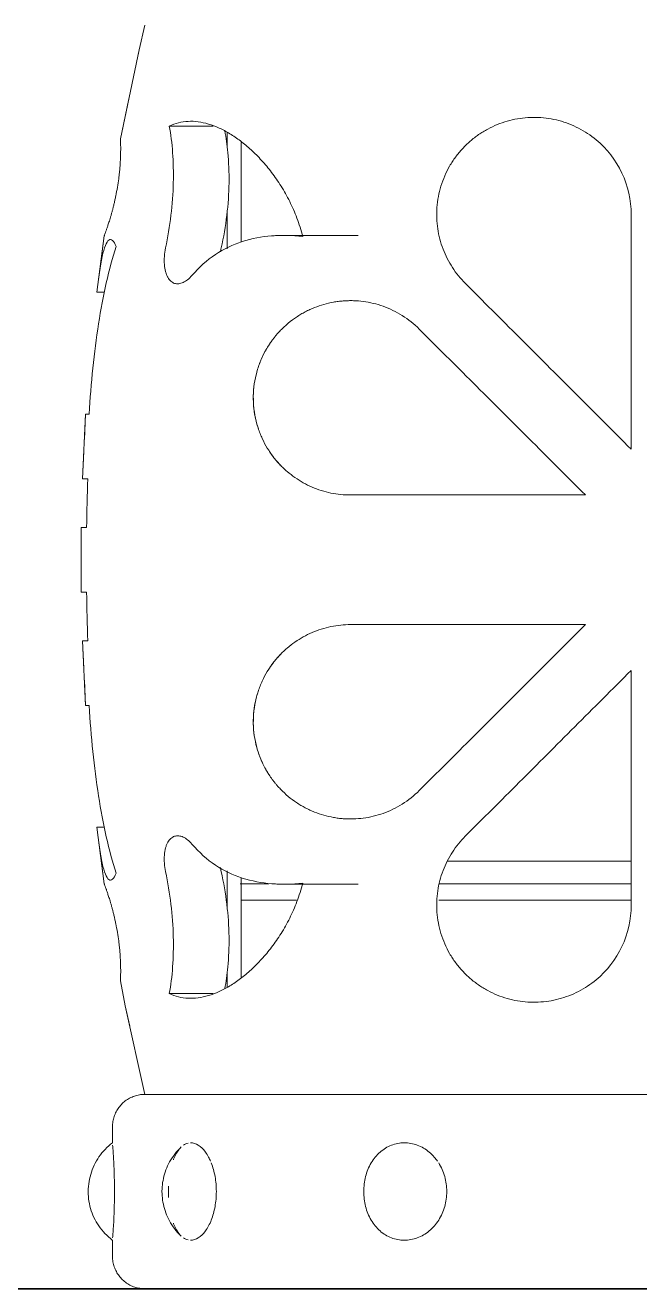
# Model space of a CAD drawing. Header units: inches. Extents: x -657 to 218, y -22 to 381.
# Drawn here: x -552 to -544.54, y 120 to 135.35 of the extents above; entities that cross this region are included whole.
import ezdxf

# ---------------------------------------------------------------- set-up
doc = ezdxf.new("R2010")
doc.units = ezdxf.units.IN
doc.header["$MEASUREMENT"] = 0
doc.layers.add('A-FLOR', color=192, linetype='Continuous', lineweight=9)
doc.layers.add('I-FURN', color=30, linetype='Continuous', lineweight=9)

# ---------------------------------------------------------------- blocks, each defined once
blk = doc.blocks.new('Blocks_Garden Porcelain Stool_F01893EN - Beige-421764-Section 2')
at = {"layer": 'I-FURN'}
for p, q in [((-550.251, 134.129), (-549.72, 134.129)), ((-551.131, 132.109), (-551.041, 132.795)), ((-548.633, 132.801), (-548.859, 132.801)), ((-547.956, 132.801), (-548.859, 132.801)), ((-551.039, 132.109), (-551.131, 132.109)), ((-551.306, 129.843), (-551.267, 130.63)), ((-551.267, 130.63), (-551.256, 130.63)), ((-551.267, 130.63), (-551.225, 130.63)), ((-551.29, 129.843), (-551.306, 129.843)), ((-551.241, 129.843), (-551.306, 129.843)), ((-548.05, 129.646), (-545.198, 129.646)), ((-551.321, 128.465), (-551.321, 129.252)), ((-551.321, 129.252), (-551.305, 129.252)), ((-551.321, 129.252), (-551.256, 129.252)), ((-551.305, 128.465), (-551.321, 128.465)), ((-551.256, 128.465), (-551.321, 128.465)), ((-545.198, 128.071), (-548.05, 128.071)), ((-551.267, 127.087), (-551.306, 127.874)), ((-551.306, 127.874), (-551.29, 127.874)), ((-551.306, 127.874), (-551.241, 127.874)), ((-551.256, 127.087), (-551.267, 127.087)), ((-551.225, 127.087), (-551.267, 127.087)), ((-551.041, 124.921), (-551.131, 125.608)), ((-551.039, 125.608), (-551.131, 125.608)), ((-548.859, 124.916), (-547.956, 124.916)), ((-548.859, 124.916), (-548.633, 124.916)), ((-550.251, 123.588), (-549.72, 123.588)), ((-550.547, 122.362), (-537.161, 122.362)), ((-550.941, 121.969), (-550.941, 121.773)), ((-550.941, 120.589), (-550.941, 120.394))]:
    blk.add_line(p, q, dxfattribs=at)
at = {"layer": 'I-FURN', "flags": 128}
for points in [[(-550.844, 133.976), (-550.618, 135.055), (-550.547, 135.354)], [(-550.547, 122.362), (-550.786, 123.438), (-550.844, 123.74)], [(-550.941, 121.969), (-550.941, 121.984), (-550.94, 122), (-550.938, 122.016), (-550.936, 122.031), (-550.933, 122.047), (-550.93, 122.062), (-550.926, 122.077), (-550.921, 122.092), (-550.916, 122.107), (-550.91, 122.122), (-550.903, 122.136), (-550.896, 122.15), (-550.889, 122.164), (-550.881, 122.178), (-550.872, 122.191), (-550.863, 122.204), (-550.853, 122.216), (-550.843, 122.228), (-550.833, 122.24), (-550.822, 122.251), (-550.81, 122.262), (-550.798, 122.272), (-550.786, 122.282), (-550.773, 122.291), (-550.76, 122.3), (-550.747, 122.308), (-550.733, 122.316), (-550.719, 122.323), (-550.704, 122.329), (-550.69, 122.335), (-550.675, 122.341), (-550.66, 122.346), (-550.645, 122.35), (-550.63, 122.353), (-550.614, 122.356), (-550.599, 122.359), (-550.583, 122.361), (-550.567, 122.362), (-550.551, 122.362), (-550.547, 122.362)], [(-550.547, 122.362), (-550.542, 122.362), (-550.526, 122.362), (-550.499, 122.362), (-550.462, 122.362), (-550.414, 122.362)], [(-544.317, 122.362), (-544.584, 122.362), (-544.849, 122.362), (-545.113, 122.362), (-545.375, 122.362), (-545.634, 122.362), (-545.891, 122.362), (-546.144, 122.362), (-546.394, 122.362), (-546.64, 122.362), (-546.881, 122.362), (-547.117, 122.362), (-547.348, 122.362), (-547.574, 122.362), (-547.793, 122.362), (-548.006, 122.362), (-548.213, 122.362), (-548.413, 122.362), (-548.605, 122.362), (-548.79, 122.362), (-548.966, 122.362), (-549.135, 122.362), (-549.295, 122.362), (-549.447, 122.362), (-549.589, 122.362), (-549.723, 122.362), (-549.847, 122.362), (-549.961, 122.362), (-550.066, 122.362), (-550.161, 122.362), (-550.245, 122.362), (-550.32, 122.362), (-550.384, 122.362), (-550.437, 122.362), (-550.48, 122.362), (-550.513, 122.362), (-550.535, 122.362), (-550.546, 122.362), (-550.547, 122.362)], [(-550.941, 121.773), (-550.964, 121.755), (-550.987, 121.736), (-551.009, 121.715), (-551.03, 121.694), (-551.05, 121.673), (-551.069, 121.65), (-551.087, 121.627), (-551.105, 121.603), (-551.121, 121.578), (-551.136, 121.553), (-551.151, 121.527), (-551.164, 121.5), (-551.176, 121.473), (-551.187, 121.446), (-551.197, 121.418), (-551.206, 121.39), (-551.214, 121.361), (-551.221, 121.332), (-551.226, 121.303), (-551.23, 121.274), (-551.234, 121.244), (-551.235, 121.215), (-551.236, 121.185), (-551.236, 121.181)], [(-550.106, 121.723), (-550.127, 121.702), (-550.148, 121.681), (-550.167, 121.659), (-550.185, 121.636), (-550.202, 121.613), (-550.218, 121.59), (-550.233, 121.566), (-550.247, 121.542), (-550.26, 121.517), (-550.272, 121.493), (-550.282, 121.468), (-550.292, 121.443), (-550.301, 121.417), (-550.309, 121.392), (-550.316, 121.366), (-550.322, 121.341), (-550.327, 121.315), (-550.332, 121.289), (-550.335, 121.263), (-550.337, 121.238), (-550.339, 121.212), (-550.34, 121.186), (-550.34, 121.181)], [(-551.236, 121.181), (-551.236, 121.151), (-551.234, 121.122), (-551.231, 121.092), (-551.227, 121.063), (-551.221, 121.034), (-551.215, 121.005), (-551.207, 120.976), (-551.199, 120.948), (-551.189, 120.92), (-551.178, 120.893), (-551.166, 120.865), (-551.152, 120.839), (-551.138, 120.813), (-551.123, 120.788), (-551.107, 120.763), (-551.09, 120.739), (-551.071, 120.715), (-551.052, 120.693), (-551.032, 120.671), (-551.011, 120.65), (-550.99, 120.629), (-550.967, 120.61), (-550.944, 120.592), (-550.941, 120.589)], [(-550.34, 121.181), (-550.339, 121.155), (-550.338, 121.129), (-550.335, 121.103), (-550.332, 121.077), (-550.328, 121.052), (-550.323, 121.026), (-550.317, 121), (-550.311, 120.975), (-550.303, 120.949), (-550.294, 120.924), (-550.284, 120.899), (-550.274, 120.874), (-550.262, 120.849), (-550.249, 120.825), (-550.235, 120.801), (-550.221, 120.777), (-550.205, 120.753), (-550.188, 120.73), (-550.17, 120.707), (-550.151, 120.685), (-550.131, 120.664), (-550.11, 120.643), (-550.106, 120.639)], [(-550.547, 120), (-550.563, 120), (-550.579, 120.001), (-550.594, 120.003), (-550.61, 120.005), (-550.625, 120.008), (-550.641, 120.011), (-550.656, 120.015), (-550.671, 120.02), (-550.686, 120.025), (-550.701, 120.031), (-550.715, 120.037), (-550.729, 120.044), (-550.743, 120.052), (-550.756, 120.06), (-550.77, 120.069), (-550.782, 120.078), (-550.795, 120.088), (-550.807, 120.098), (-550.818, 120.108), (-550.83, 120.119), (-550.84, 120.131), (-550.851, 120.143), (-550.86, 120.155), (-550.87, 120.168), (-550.879, 120.181), (-550.887, 120.194), (-550.894, 120.208), (-550.902, 120.222), (-550.908, 120.236), (-550.914, 120.251), (-550.92, 120.266), (-550.924, 120.281), (-550.929, 120.296), (-550.932, 120.311), (-550.935, 120.327), (-550.938, 120.342), (-550.939, 120.358), (-550.94, 120.374), (-550.941, 120.389), (-550.941, 120.394)]]:
    blk.add_lwpolyline(points, dxfattribs=at)
at = {"layer": 'I-FURN'}
for start, end in [(177.9352, 179.1743), (180.8257, 182.0648)]:
    blk.add_arc((-523.941, 128.858), 27.317, start, end, dxfattribs=at)
for points, knots in [([(-546.658, 132.219), (-546.716, 132.277), (-546.82, 132.405), (-546.916, 132.593), (-546.968, 132.755), (-547.002, 132.924), (-547.01, 133.141), (-546.97, 133.359), (-546.908, 133.526), (-546.849, 133.644), (-546.777, 133.754), (-546.693, 133.856), (-546.615, 133.932), (-546.547, 133.987), (-546.495, 134.026), (-546.441, 134.061), (-546.366, 134.104), (-546.269, 134.15), (-546.148, 134.192), (-546.024, 134.22), (-545.897, 134.235), (-545.77, 134.236), (-545.643, 134.224), (-545.519, 134.198), (-545.397, 134.158), (-545.242, 134.088), (-544.991, 133.923), (-544.72, 133.576), (-544.642, 133.229), (-544.642, 133.054)], [-1, -1, -1, -1, -0.944444, -0.888889, -0.861111, -0.833333, -0.777778, -0.722222, -0.694444, -0.666667, -0.638889, -0.611111, -0.583333, -0.569444, -0.555556, -0.541667, -0.527778, -0.5, -0.472222, -0.444444, -0.416667, -0.388889, -0.361111, -0.333333, -0.305556, -0.277778, -0.222222, -0.111111, 0, 0, 0, 0]), ([(-550.251, 134.129), (-550.178, 134.164), (-550.026, 134.202), (-549.818, 134.174), (-549.647, 134.109), (-549.517, 134.04), (-549.408, 133.966), (-549.321, 133.897), (-549.257, 133.84), (-549.193, 133.779), (-549.13, 133.713), (-549.068, 133.642), (-549.008, 133.566), (-548.95, 133.485), (-548.893, 133.4), (-548.839, 133.31), (-548.772, 133.184), (-548.699, 133.013), (-548.651, 132.865), (-548.629, 132.789)], [-1, -1, -1, -1, -0.857143, -0.714286, -0.642857, -0.571429, -0.5, -0.464286, -0.428571, -0.392857, -0.357143, -0.321429, -0.285714, -0.25, -0.214286, -0.178571, -0.142857, -0.071429, 0, 0, 0, 0]), ([(-549.578, 134.07), (-549.561, 133.988), (-549.534, 133.79), (-549.518, 133.443), (-549.546, 133.045), (-549.592, 132.779), (-549.621, 132.648)], [-0.9508543, -0.9508543, -0.9508543, -0.9508543, -0.75, -0.5, -0.25, 0, 0, 0, 0]), ([(-550.844, 133.976), (-550.844, 133.976), (-550.844, 133.969), (-550.843, 133.947), (-550.842, 133.927), (-550.842, 133.906), (-550.842, 133.889), (-550.841, 133.87), (-550.841, 133.848), (-550.842, 133.824), (-550.842, 133.798), (-550.842, 133.774), (-550.843, 133.754), (-550.844, 133.738), (-550.845, 133.721), (-550.846, 133.697), (-550.848, 133.666), (-550.85, 133.632), (-550.852, 133.604), (-550.855, 133.583), (-550.857, 133.56), (-550.86, 133.53), (-550.867, 133.474), (-550.875, 133.422), (-550.881, 133.386)], [0, 0, 0, 0, 0.166667, 0.25, 0.333333, 0.375, 0.416667, 0.458333, 0.5, 0.541667, 0.583333, 0.625, 0.645833, 0.666667, 0.6875, 0.708333, 0.75, 0.791667, 0.8125, 0.833333, 0.854167, 0.875, 0.916667, 1, 1, 1, 1]), ([(-550.842, 133.921), (-550.843, 133.931), (-550.843, 133.947), (-550.844, 133.969), (-550.844, 133.976), (-550.844, 133.976)], [0.6666667, 0.6666667, 0.6666667, 0.6666667, 0.75, 0.8333333, 1, 1, 1, 1]), ([(-550.881, 133.386), (-550.887, 133.35), (-550.897, 133.298), (-550.909, 133.242), (-550.916, 133.212), (-550.921, 133.189), (-550.926, 133.168), (-550.933, 133.14), (-550.941, 133.107), (-550.95, 133.076), (-550.957, 133.052), (-550.961, 133.035), (-550.966, 133.019), (-550.972, 132.999), (-550.979, 132.975), (-550.988, 132.949), (-550.996, 132.925), (-551.003, 132.903), (-551.009, 132.884), (-551.016, 132.866), (-551.026, 132.835), (-551.038, 132.805), (-551.041, 132.795), (-551.041, 132.795)], [0, 0, 0, 0, 0.083333, 0.125, 0.145833, 0.166667, 0.1875, 0.208333, 0.25, 0.291667, 0.3125, 0.333333, 0.354167, 0.375, 0.416667, 0.458333, 0.5, 0.541667, 0.583333, 0.625, 0.666667, 0.833333, 1, 1, 1, 1]), ([(-551.041, 132.795), (-551.041, 132.795), (-551.038, 132.805), (-551.026, 132.835), (-551.016, 132.866), (-551.009, 132.884), (-551.003, 132.903), (-550.996, 132.925), (-550.988, 132.949), (-550.979, 132.975), (-550.972, 132.999), (-550.966, 133.019), (-550.963, 133.03), (-550.961, 133.036)], [0, 0, 0, 0, 0.1666667, 0.3333333, 0.375, 0.4166667, 0.4583333, 0.5, 0.5416667, 0.5833333, 0.625, 0.6458333, 0.6666667, 0.6666667, 0.6666667, 0.6666667]), ([(-551.131, 132.109), (-551.111, 132.283), (-551.068, 132.585), (-551.002, 132.757), (-550.941, 132.751), (-550.911, 132.701), (-550.896, 132.665)], [-1, -1, -1, -1, -0.666667, -0.333333, -0.166667, 0, 0, 0, 0]), ([(-549.976, 132.314), (-549.993, 132.294), (-550.028, 132.259), (-550.074, 132.231), (-550.11, 132.218), (-550.136, 132.212), (-550.162, 132.212), (-550.187, 132.217), (-550.21, 132.227), (-550.232, 132.243), (-550.252, 132.264), (-550.27, 132.29), (-550.285, 132.323), (-550.301, 132.372), (-550.313, 132.445), (-550.313, 132.546), (-550.303, 132.614), (-550.296, 132.648)], [-1, -1, -1, -1, -0.9, -0.8, -0.75, -0.7, -0.65, -0.6, -0.55, -0.5, -0.45, -0.4, -0.35, -0.3, -0.2, -0.1, 0, 0, 0, 0]), ([(-548.05, 129.646), (-548.13, 129.646), (-548.25, 129.658), (-548.406, 129.698), (-548.518, 129.74), (-548.625, 129.793), (-548.726, 129.856), (-548.805, 129.917), (-548.857, 129.964), (-548.887, 129.993), (-548.908, 130.015), (-548.929, 130.038), (-548.957, 130.07), (-549.003, 130.127), (-549.063, 130.215), (-549.114, 130.311), (-549.149, 130.393), (-549.169, 130.447), (-549.182, 130.491), (-549.195, 130.536), (-549.214, 130.617), (-549.231, 130.739), (-549.233, 130.888), (-549.216, 131.034), (-549.182, 131.174), (-549.131, 131.31), (-549.076, 131.415), (-549.032, 131.483), (-549.006, 131.52), (-548.986, 131.547), (-548.965, 131.574), (-548.937, 131.607), (-548.885, 131.664), (-548.807, 131.736), (-548.724, 131.798), (-548.654, 131.842), (-548.6, 131.873), (-548.545, 131.9), (-548.47, 131.932), (-548.375, 131.964), (-548.278, 131.987), (-548.199, 131.999), (-548.138, 132.005), (-548.077, 132.008), (-547.996, 132.008), (-547.895, 132), (-547.774, 131.977), (-547.653, 131.942), (-547.535, 131.892), (-547.383, 131.808), (-547.278, 131.725), (-547.215, 131.662)], [-1, -1, -1, -1, -0.944444, -0.916667, -0.888889, -0.861111, -0.833333, -0.805556, -0.791667, -0.784722, -0.777778, -0.770833, -0.763889, -0.75, -0.722222, -0.694444, -0.680556, -0.666667, -0.659722, -0.652778, -0.638889, -0.611111, -0.583333, -0.555556, -0.527778, -0.5, -0.472222, -0.458333, -0.451389, -0.444444, -0.4375, -0.430556, -0.416667, -0.388889, -0.361111, -0.347222, -0.333333, -0.319444, -0.305556, -0.277778, -0.25, -0.236111, -0.222222, -0.208333, -0.194444, -0.166667, -0.138889, -0.111111, -0.083333, -0.055556, 0, 0, 0, 0]), ([(-549.213, 131.032), (-549.204, 131.081), (-549.181, 131.176), (-549.129, 131.315), (-549.072, 131.422), (-549.028, 131.49), (-549.001, 131.528), (-548.987, 131.546), (-548.98, 131.555)], [-0.5555556, -0.5555556, -0.5555556, -0.5555556, -0.5277778, -0.5, -0.4722222, -0.4583333, -0.4513889, -0.4444444, -0.4444444, -0.4444444, -0.4444444]), ([(-548.98, 131.555), (-548.987, 131.546), (-549.001, 131.528), (-549.028, 131.49), (-549.072, 131.422), (-549.129, 131.315), (-549.181, 131.176), (-549.204, 131.081), (-549.213, 131.032)], [-0.5555556, -0.5555556, -0.5555556, -0.5555556, -0.5486111, -0.5416667, -0.5277778, -0.5, -0.4722222, -0.4444444, -0.4444444, -0.4444444, -0.4444444]), ([(-549.169, 130.448), (-549.172, 130.457), (-549.178, 130.476), (-549.191, 130.52), (-549.211, 130.603), (-549.23, 130.729), (-549.233, 130.884), (-549.222, 130.983), (-549.213, 131.032)], [-0.6650369, -0.6650369, -0.6650369, -0.6650369, -0.6597222, -0.6527778, -0.6388889, -0.6111111, -0.5833333, -0.5555556, -0.5555556, -0.5555556, -0.5555556]), ([(-549.213, 131.032), (-549.222, 130.983), (-549.233, 130.884), (-549.23, 130.729), (-549.211, 130.603), (-549.191, 130.52), (-549.178, 130.476), (-549.172, 130.457), (-549.169, 130.448)], [-0.4444444, -0.4444444, -0.4444444, -0.4444444, -0.4166667, -0.3888889, -0.3611111, -0.3472222, -0.3402778, -0.3349631, -0.3349631, -0.3349631, -0.3349631]), ([(-548.903, 130.01), (-548.909, 130.016), (-548.921, 130.03), (-548.947, 130.059), (-548.987, 130.106), (-549.018, 130.149), (-549.035, 130.175)], [-0.77633255, -0.77633255, -0.77633255, -0.77633255, -0.77083333, -0.76388889, -0.75, -0.72901087, -0.72901087, -0.72901087, -0.72901087]), ([(-549.035, 130.175), (-549.018, 130.149), (-548.987, 130.106), (-548.947, 130.059), (-548.921, 130.03), (-548.909, 130.016), (-548.903, 130.01)], [-0.27098913, -0.27098913, -0.27098913, -0.27098913, -0.25, -0.23611111, -0.22916667, -0.22366745, -0.22366745, -0.22366745, -0.22366745]), ([(-547.215, 126.055), (-547.278, 125.991), (-547.383, 125.908), (-547.535, 125.824), (-547.653, 125.775), (-547.774, 125.739), (-547.895, 125.717), (-547.996, 125.709), (-548.077, 125.708), (-548.138, 125.711), (-548.199, 125.718), (-548.278, 125.73), (-548.375, 125.752), (-548.47, 125.785), (-548.545, 125.817), (-548.6, 125.844), (-548.654, 125.874), (-548.724, 125.918), (-548.808, 125.981), (-548.885, 126.053), (-548.937, 126.109), (-548.965, 126.143), (-548.986, 126.169), (-549.006, 126.197), (-549.033, 126.234), (-549.076, 126.302), (-549.131, 126.408), (-549.182, 126.544), (-549.216, 126.684), (-549.233, 126.829), (-549.231, 126.978), (-549.214, 127.1), (-549.195, 127.181), (-549.182, 127.226), (-549.172, 127.259), (-549.161, 127.292), (-549.145, 127.334), (-549.114, 127.406), (-549.063, 127.502), (-549.003, 127.59), (-548.957, 127.647), (-548.929, 127.678), (-548.908, 127.701), (-548.887, 127.724), (-548.857, 127.752), (-548.805, 127.8), (-548.726, 127.861), (-548.625, 127.923), (-548.518, 127.976), (-548.406, 128.018), (-548.25, 128.059), (-548.13, 128.071), (-548.05, 128.071)], [-1, -1, -1, -1, -0.944444, -0.916667, -0.888889, -0.861111, -0.833333, -0.805556, -0.791667, -0.777778, -0.763889, -0.75, -0.722222, -0.694444, -0.680556, -0.666667, -0.652778, -0.638889, -0.611111, -0.583333, -0.569444, -0.5625, -0.555556, -0.548611, -0.541667, -0.527778, -0.5, -0.472222, -0.444444, -0.416667, -0.388889, -0.361111, -0.347222, -0.340278, -0.333333, -0.326389, -0.319444, -0.305556, -0.277778, -0.25, -0.236111, -0.229167, -0.222222, -0.215278, -0.208333, -0.194444, -0.166667, -0.138889, -0.111111, -0.083333, -0.055556, 0, 0, 0, 0]), ([(-549.035, 127.542), (-549.017, 127.568), (-548.987, 127.61), (-548.947, 127.658), (-548.921, 127.687), (-548.909, 127.7), (-548.903, 127.706)], [-0.27080141, -0.27080141, -0.27080141, -0.27080141, -0.25, -0.23611111, -0.22916667, -0.22366593, -0.22366593, -0.22366593, -0.22366593]), ([(-548.903, 127.706), (-548.909, 127.7), (-548.921, 127.687), (-548.947, 127.658), (-548.987, 127.61), (-549.017, 127.568), (-549.035, 127.542)], [-0.77633407, -0.77633407, -0.77633407, -0.77633407, -0.77083333, -0.76388889, -0.75, -0.72919859, -0.72919859, -0.72919859, -0.72919859]), ([(-549.213, 126.686), (-549.222, 126.734), (-549.233, 126.834), (-549.23, 126.989), (-549.211, 127.114), (-549.191, 127.198), (-549.178, 127.241), (-549.171, 127.26), (-549.169, 127.269)], [-0.4444444, -0.4444444, -0.4444444, -0.4444444, -0.4166667, -0.3888889, -0.3611111, -0.3472222, -0.3402778, -0.3349723, -0.3349723, -0.3349723, -0.3349723]), ([(-549.169, 127.269), (-549.171, 127.26), (-549.178, 127.241), (-549.191, 127.198), (-549.211, 127.114), (-549.23, 126.989), (-549.233, 126.834), (-549.222, 126.734), (-549.213, 126.686)], [-0.6650277, -0.6650277, -0.6650277, -0.6650277, -0.6597222, -0.6527778, -0.6388889, -0.6111111, -0.5833333, -0.5555556, -0.5555556, -0.5555556, -0.5555556]), ([(-548.98, 126.162), (-548.987, 126.171), (-549.001, 126.189), (-549.028, 126.227), (-549.072, 126.295), (-549.129, 126.402), (-549.182, 126.541), (-549.205, 126.637), (-549.213, 126.686)], [-0.5555556, -0.5555556, -0.5555556, -0.5555556, -0.5486111, -0.5416667, -0.5277778, -0.5, -0.4722222, -0.4444444, -0.4444444, -0.4444444, -0.4444444]), ([(-549.213, 126.686), (-549.205, 126.637), (-549.182, 126.541), (-549.129, 126.402), (-549.072, 126.295), (-549.028, 126.227), (-549.001, 126.189), (-548.987, 126.171), (-548.98, 126.162)], [-0.5555556, -0.5555556, -0.5555556, -0.5555556, -0.5277778, -0.5, -0.4722222, -0.4583333, -0.4513889, -0.4444444, -0.4444444, -0.4444444, -0.4444444]), ([(-550.896, 125.052), (-550.911, 125.016), (-550.941, 124.965), (-551.002, 124.959), (-551.055, 125.097), (-551.1, 125.358), (-551.121, 125.521), (-551.131, 125.608)], [-1, -1, -1, -1, -0.833333, -0.666667, -0.333333, -0.166667, 0, 0, 0, 0]), ([(-550.296, 125.069), (-550.303, 125.103), (-550.313, 125.171), (-550.313, 125.271), (-550.301, 125.345), (-550.285, 125.394), (-550.27, 125.426), (-550.252, 125.453), (-550.232, 125.474), (-550.21, 125.489), (-550.187, 125.5), (-550.162, 125.504), (-550.136, 125.504), (-550.11, 125.499), (-550.074, 125.486), (-550.028, 125.457), (-549.993, 125.423), (-549.976, 125.403)], [-1, -1, -1, -1, -0.9, -0.8, -0.7, -0.65, -0.6, -0.55, -0.5, -0.45, -0.4, -0.35, -0.3, -0.25, -0.2, -0.1, 0, 0, 0, 0]), ([(-544.642, 124.663), (-544.642, 124.488), (-544.72, 124.141), (-544.991, 123.794), (-545.242, 123.628), (-545.397, 123.559), (-545.519, 123.519), (-545.643, 123.493), (-545.77, 123.481), (-545.897, 123.482), (-546.023, 123.496), (-546.148, 123.525), (-546.269, 123.567), (-546.366, 123.612), (-546.441, 123.655), (-546.495, 123.691), (-546.547, 123.729), (-546.614, 123.784), (-546.693, 123.86), (-546.777, 123.962), (-546.849, 124.072), (-546.908, 124.191), (-546.97, 124.357), (-547.01, 124.575), (-547.002, 124.793), (-546.968, 124.961), (-546.916, 125.123), (-546.82, 125.311), (-546.716, 125.44), (-546.658, 125.498)], [-1, -1, -1, -1, -0.888889, -0.777778, -0.722222, -0.694444, -0.666667, -0.638889, -0.611111, -0.583333, -0.555556, -0.527778, -0.5, -0.472222, -0.458333, -0.444444, -0.430556, -0.416667, -0.388889, -0.361111, -0.333333, -0.305556, -0.277778, -0.222222, -0.166667, -0.138889, -0.111111, -0.055556, 0, 0, 0, 0]), ([(-549.621, 125.069), (-549.592, 124.938), (-549.546, 124.672), (-549.518, 124.274), (-549.534, 123.927), (-549.561, 123.729), (-549.578, 123.647)], [-1, -1, -1, -1, -0.75, -0.5, -0.25, -0.0491457, -0.0491457, -0.0491457, -0.0491457]), ([(-550.961, 124.681), (-550.963, 124.687), (-550.966, 124.697), (-550.972, 124.718), (-550.979, 124.741), (-550.988, 124.767), (-550.996, 124.791), (-551.003, 124.813), (-551.009, 124.833), (-551.016, 124.85), (-551.026, 124.881), (-551.038, 124.912), (-551.041, 124.921), (-551.041, 124.921)], [0.3333333, 0.3333333, 0.3333333, 0.3333333, 0.3541667, 0.375, 0.4166667, 0.4583333, 0.5, 0.5416667, 0.5833333, 0.625, 0.6666667, 0.8333333, 1, 1, 1, 1]), ([(-551.041, 124.921), (-551.041, 124.921), (-551.038, 124.912), (-551.026, 124.881), (-551.016, 124.85), (-551.009, 124.833), (-551.003, 124.813), (-550.996, 124.791), (-550.988, 124.767), (-550.979, 124.741), (-550.972, 124.718), (-550.966, 124.697), (-550.961, 124.681), (-550.957, 124.664), (-550.95, 124.641), (-550.941, 124.61), (-550.933, 124.577), (-550.926, 124.549), (-550.921, 124.527), (-550.916, 124.505), (-550.909, 124.474), (-550.897, 124.419), (-550.887, 124.367), (-550.881, 124.331)], [0, 0, 0, 0, 0.166667, 0.333333, 0.375, 0.416667, 0.458333, 0.5, 0.541667, 0.583333, 0.625, 0.645833, 0.666667, 0.6875, 0.708333, 0.75, 0.791667, 0.8125, 0.833333, 0.854167, 0.875, 0.916667, 1, 1, 1, 1]), ([(-548.629, 124.928), (-548.651, 124.851), (-548.699, 124.703), (-548.772, 124.533), (-548.839, 124.406), (-548.893, 124.316), (-548.95, 124.231), (-549.008, 124.15), (-549.068, 124.075), (-549.13, 124.004), (-549.193, 123.938), (-549.257, 123.876), (-549.321, 123.82), (-549.408, 123.751), (-549.517, 123.677), (-549.647, 123.608), (-549.818, 123.543), (-550.026, 123.515), (-550.178, 123.553), (-550.251, 123.588)], [-1, -1, -1, -1, -0.928571, -0.857143, -0.821429, -0.785714, -0.75, -0.714286, -0.678571, -0.642857, -0.607143, -0.571429, -0.535714, -0.5, -0.428571, -0.357143, -0.285714, -0.142857, 0, 0, 0, 0]), ([(-550.881, 124.331), (-550.875, 124.294), (-550.867, 124.243), (-550.86, 124.187), (-550.857, 124.156), (-550.855, 124.134), (-550.852, 124.112), (-550.85, 124.084), (-550.848, 124.051), (-550.846, 124.019), (-550.845, 123.996), (-550.844, 123.979), (-550.843, 123.963), (-550.842, 123.942), (-550.842, 123.918), (-550.842, 123.892), (-550.841, 123.869), (-550.841, 123.847), (-550.842, 123.827), (-550.842, 123.81), (-550.842, 123.79), (-550.843, 123.769), (-550.844, 123.747), (-550.844, 123.74), (-550.844, 123.74)], [0, 0, 0, 0, 0.083333, 0.125, 0.145833, 0.166667, 0.1875, 0.208333, 0.25, 0.291667, 0.3125, 0.333333, 0.354167, 0.375, 0.416667, 0.458333, 0.5, 0.541667, 0.583333, 0.625, 0.666667, 0.75, 0.833333, 1, 1, 1, 1]), ([(-550.844, 123.74), (-550.844, 123.74), (-550.844, 123.747), (-550.843, 123.769), (-550.843, 123.786), (-550.842, 123.795)], [0, 0, 0, 0, 0.1666667, 0.25, 0.3333333, 0.3333333, 0.3333333, 0.3333333]), ([(-549.992, 121.773), (-549.961, 121.773), (-549.898, 121.754), (-549.824, 121.683), (-549.777, 121.607), (-549.758, 121.568), (-549.751, 121.551)], [0.5, 0.5, 0.5, 0.5, 0.6, 0.7, 0.75, 0.7845078, 0.7845078, 0.7845078, 0.7845078]), ([(-547.889, 121.181), (-547.889, 121.244), (-547.875, 121.364), (-547.818, 121.506), (-547.752, 121.601), (-547.674, 121.682), (-547.557, 121.753), (-547.398, 121.783), (-547.237, 121.754), (-547.114, 121.683), (-547.038, 121.607), (-547.007, 121.568), (-546.995, 121.551)], [0, 0, 0, 0, 0.1, 0.2, 0.25, 0.3, 0.4, 0.5, 0.6, 0.7, 0.75, 0.7845078, 0.7845078, 0.7845078, 0.7845078]), ([(-550.939, 121.744), (-550.938, 121.735), (-550.936, 121.711), (-550.932, 121.654), (-550.928, 121.584), (-550.924, 121.51), (-550.921, 121.429), (-550.918, 121.32), (-550.917, 121.229), (-550.917, 121.181)], [0.2, 0.2, 0.2, 0.2, 0.3, 0.4, 0.55, 0.625, 0.7, 0.85, 1, 1, 1, 1]), ([(-550.202, 121.565), (-550.198, 121.577), (-550.184, 121.611), (-550.154, 121.669), (-550.124, 121.706), (-550.106, 121.723)], [0.2253672, 0.2253672, 0.2253672, 0.2253672, 0.25, 0.3, 0.3685195, 0.3685195, 0.3685195, 0.3685195]), ([(-550.917, 121.181), (-550.917, 121.118), (-550.919, 120.997), (-550.924, 120.842), (-550.931, 120.727), (-550.936, 120.658), (-550.938, 120.628), (-550.939, 120.618)], [0, 0, 0, 0, 0.2, 0.4, 0.55, 0.7, 0.8, 0.8, 0.8, 0.8]), ([(-549.68, 121.181), (-549.68, 121.118), (-549.691, 120.997), (-549.729, 120.856), (-549.773, 120.761), (-549.824, 120.68), (-549.898, 120.609), (-549.961, 120.589), (-549.992, 120.589)], [0, 0, 0, 0, 0.1, 0.2, 0.25, 0.3, 0.4, 0.5, 0.5, 0.5, 0.5]), ([(-546.882, 121.181), (-546.882, 121.118), (-546.899, 120.997), (-546.96, 120.856), (-547.031, 120.761), (-547.114, 120.68), (-547.237, 120.609), (-547.398, 120.579), (-547.557, 120.609), (-547.674, 120.68), (-547.752, 120.761), (-547.818, 120.856), (-547.875, 120.999), (-547.889, 121.118), (-547.889, 121.181)], [0, 0, 0, 0, 0.1, 0.2, 0.25, 0.3, 0.4, 0.5, 0.6, 0.7, 0.75, 0.8, 0.9, 1, 1, 1, 1]), ([(-550.106, 120.639), (-550.124, 120.656), (-550.154, 120.693), (-550.184, 120.751), (-550.198, 120.785), (-550.202, 120.797)], [0.6314805, 0.6314805, 0.6314805, 0.6314805, 0.7, 0.75, 0.7746328, 0.7746328, 0.7746328, 0.7746328])]:
    blk.add_open_spline(points, degree=3, knots=knots, dxfattribs=at)
for points in [[(-550.296, 132.648), (-550.269, 132.779), (-550.225, 133.045), (-550.196, 133.443), (-550.206, 133.813), (-550.232, 134.03), (-550.251, 134.129)], [(-544.642, 133.054), (-544.642, 132.581), (-544.642, 131.633), (-544.642, 130.68), (-544.642, 130.202)], [(-550.896, 132.665), (-550.986, 132.394), (-551.127, 131.753), (-551.202, 131.003), (-551.225, 130.63)], [(-548.629, 132.789), (-548.759, 132.802), (-549.012, 132.808), (-549.37, 132.741), (-549.698, 132.585), (-549.888, 132.415), (-549.976, 132.314)], [(-549.008, 132.795), (-548.924, 132.802), (-548.839, 132.803), (-548.751, 132.798)], [(-549.621, 132.648), (-549.625, 132.631), (-549.628, 132.615), (-549.631, 132.599)], [(-544.642, 130.202), (-544.872, 130.433), (-545.329, 130.89), (-546.005, 131.566), (-546.442, 132.003), (-546.658, 132.219)], [(-547.215, 131.662), (-547.001, 131.448), (-546.566, 131.013), (-545.889, 130.337), (-545.431, 129.878), (-545.198, 129.646)], [(-545.198, 128.071), (-545.43, 127.839), (-545.889, 127.38), (-546.565, 126.704), (-547, 126.269), (-547.215, 126.055)], [(-546.658, 125.498), (-546.442, 125.714), (-546.004, 126.151), (-545.329, 126.827), (-544.872, 127.284), (-544.642, 127.514)], [(-544.642, 127.514), (-544.642, 127.036), (-544.642, 126.084), (-544.642, 125.135), (-544.642, 124.663)], [(-551.225, 127.087), (-551.202, 126.713), (-551.127, 125.963), (-550.986, 125.322), (-550.896, 125.052)], [(-549.976, 125.403), (-549.888, 125.301), (-549.698, 125.131), (-549.37, 124.976), (-549.011, 124.909), (-548.759, 124.915), (-548.629, 124.928)], [(-550.251, 123.588), (-550.232, 123.686), (-550.206, 123.903), (-550.196, 124.274), (-550.225, 124.671), (-550.269, 124.938), (-550.296, 125.069)], [(-549.631, 125.118), (-549.628, 125.101), (-549.625, 125.085), (-549.621, 125.069)], [(-548.751, 124.918), (-548.839, 124.914), (-548.924, 124.915), (-549.008, 124.921)], [(-550.08, 121.744), (-550.062, 121.756), (-550.043, 121.765), (-550.024, 121.769)], [(-549.741, 121.528), (-549.721, 121.478), (-549.691, 121.365), (-549.68, 121.245), (-549.68, 121.181)], [(-546.98, 121.528), (-546.948, 121.478), (-546.899, 121.365), (-546.882, 121.245), (-546.882, 121.181)], [(-550.261, 121.181), (-550.261, 121.203), (-550.261, 121.225), (-550.26, 121.246)], [(-550.26, 121.108), (-550.261, 121.132), (-550.261, 121.156), (-550.261, 121.181)], [(-550.024, 120.593), (-550.043, 120.597), (-550.062, 120.606), (-550.08, 120.618)]]:
    blk.add_open_spline(points, degree=3, dxfattribs=at)
blk = doc.blocks.new('Blocks_Garden Porcelain Stool_F01893EN - Beige-V4-Section 2')
at = {"layer": 'I-FURN'}
for p, q in [((-550.844, 133.976), (-550.743, 134.46)), ((-551.1, 132.35), (-551.041, 132.795)), ((-548.633, 132.801), (-548.859, 132.801)), ((-548.633, 132.801), (-548.859, 132.801)), ((-551.282, 130.32), (-551.267, 130.63)), ((-551.267, 130.63), (-551.256, 130.63)), ((-551.267, 130.63), (-551.256, 130.63)), ((-551.306, 129.843), (-551.289, 130.178)), ((-551.29, 129.843), (-551.306, 129.843)), ((-551.29, 129.843), (-551.306, 129.843)), ((-551.321, 128.916), (-551.321, 129.252)), ((-551.321, 129.252), (-551.305, 129.252)), ((-551.321, 129.252), (-551.305, 129.252)), ((-551.321, 128.465), (-551.321, 128.8)), ((-551.305, 128.465), (-551.321, 128.465)), ((-551.305, 128.465), (-551.321, 128.465)), ((-551.289, 127.538), (-551.306, 127.874)), ((-551.306, 127.874), (-551.29, 127.874)), ((-551.306, 127.874), (-551.29, 127.874)), ((-551.267, 127.087), (-551.282, 127.397)), ((-551.256, 127.087), (-551.267, 127.087)), ((-551.256, 127.087), (-551.267, 127.087)), ((-551.041, 124.921), (-551.1, 125.366)), ((-550.941, 121.969), (-550.941, 121.773)), ((-550.941, 120.589), (-550.941, 120.394))]:
    blk.add_line(p, q, dxfattribs=at)
at = {"layer": 'I-FURN', "flags": 128}
for points in [[(-550.643, 134.937), (-550.618, 135.055), (-550.547, 135.354)], [(-550.731, 123.191), (-550.786, 123.438), (-550.844, 123.74)], [(-550.936, 122.031), (-550.933, 122.047), (-550.93, 122.062), (-550.926, 122.077), (-550.921, 122.092), (-550.916, 122.107), (-550.91, 122.122), (-550.903, 122.136), (-550.896, 122.15), (-550.889, 122.164), (-550.881, 122.178), (-550.872, 122.191), (-550.863, 122.204), (-550.853, 122.216), (-550.843, 122.228)], [(-550.81, 122.262), (-550.798, 122.272), (-550.786, 122.282), (-550.773, 122.291), (-550.76, 122.3), (-550.747, 122.308), (-550.733, 122.316), (-550.719, 122.323), (-550.704, 122.329), (-550.69, 122.335), (-550.675, 122.341), (-550.66, 122.346), (-550.645, 122.35), (-550.63, 122.353), (-550.614, 122.356), (-550.599, 122.359), (-550.583, 122.361)], [(-550.941, 121.773), (-550.964, 121.755), (-550.987, 121.736), (-551.009, 121.715), (-551.03, 121.694), (-551.05, 121.673), (-551.069, 121.65), (-551.087, 121.627), (-551.105, 121.603), (-551.121, 121.578), (-551.136, 121.553), (-551.151, 121.527), (-551.164, 121.5), (-551.176, 121.473), (-551.187, 121.446), (-551.197, 121.418), (-551.206, 121.39), (-551.214, 121.361), (-551.221, 121.332), (-551.226, 121.303), (-551.23, 121.274), (-551.234, 121.244), (-551.235, 121.215), (-551.236, 121.185), (-551.236, 121.181)], [(-551.236, 121.181), (-551.236, 121.151), (-551.234, 121.122), (-551.231, 121.092), (-551.227, 121.063), (-551.221, 121.034), (-551.215, 121.005), (-551.207, 120.976), (-551.199, 120.948), (-551.189, 120.92), (-551.178, 120.893), (-551.166, 120.865), (-551.152, 120.839), (-551.138, 120.813), (-551.123, 120.788), (-551.107, 120.763), (-551.09, 120.739), (-551.071, 120.715), (-551.052, 120.693), (-551.032, 120.671), (-551.011, 120.65), (-550.99, 120.629), (-550.967, 120.61), (-550.944, 120.592)], [(-550.84, 120.131), (-550.851, 120.143), (-550.86, 120.155), (-550.87, 120.168), (-550.879, 120.181), (-550.887, 120.194), (-550.894, 120.208), (-550.902, 120.222), (-550.908, 120.236), (-550.914, 120.251), (-550.92, 120.266), (-550.924, 120.281), (-550.929, 120.296), (-550.932, 120.311), (-550.935, 120.327), (-550.938, 120.342), (-550.939, 120.358), (-550.94, 120.374)], [(-550.579, 120.001), (-550.594, 120.003), (-550.61, 120.005), (-550.625, 120.008), (-550.641, 120.011), (-550.656, 120.015), (-550.671, 120.02), (-550.686, 120.025), (-550.701, 120.031), (-550.715, 120.037), (-550.729, 120.044), (-550.743, 120.052), (-550.756, 120.06), (-550.77, 120.069), (-550.782, 120.078), (-550.795, 120.088)]]:
    blk.add_lwpolyline(points, dxfattribs=at)
at = {"layer": 'I-FURN'}
for points in [[(-549.008, 132.795), (-548.924, 132.802), (-548.839, 132.803), (-548.751, 132.798)], [(-548.751, 132.798), (-548.839, 132.803), (-548.924, 132.802), (-549.008, 132.795)]]:
    blk.add_open_spline(points, degree=3, dxfattribs=at)
blk = doc.blocks.new('Blocks_Movve Bedside Table_F01807EN - Unique-451062-Section 2')
at = {"layer": 'I-FURN'}
for p, q in [((-549.549, 134.051), (-549.549, 133.86)), ((-549.378, 132.719), (-549.378, 133.931)), ((-549.549, 133.109), (-549.549, 132.637)), ((-546.875, 125.197), (-544.643, 125.197)), ((-549.549, 125.079), (-549.549, 124.608)), ((-549.378, 123.785), (-549.378, 124.997)), ((-549.391, 124.921), (-549.041, 124.921)), ((-546.976, 124.921), (-544.643, 124.921)), ((-548.705, 124.724), (-549.378, 124.724)), ((-544.642, 124.724), (-546.979, 124.724)), ((-549.549, 123.848), (-549.549, 123.666))]:
    blk.add_line(p, q, dxfattribs=at)

msp = doc.modelspace()

# ---------------------------------------------------------------- linework, layer by layer
at = {"layer": 'A-FLOR', "lineweight": 35}
msp.add_line((-502.437, 120), (-569.524, 120), dxfattribs=at)

# ---------------------------------------------------------------- block references
at = {"layer": 'I-FURN'}
for name in ['Blocks_Movve Bedside Table_F01807EN - Unique-451062-Section 2', 'Blocks_Movve Bedside Table_F01807EN - Unique-451062-Section 2', 'Blocks_Garden Porcelain Stool_F01893EN - Beige-421764-Section 2', 'Blocks_Garden Porcelain Stool_F01893EN - Beige-421764-Section 2', 'Blocks_Garden Porcelain Stool_F01893EN - Beige-V4-Section 2', 'Blocks_Garden Porcelain Stool_F01893EN - Beige-V4-Section 2']:
    msp.add_blockref(name, (0, 0), dxfattribs=at)

doc.saveas('drawing.dxf')
